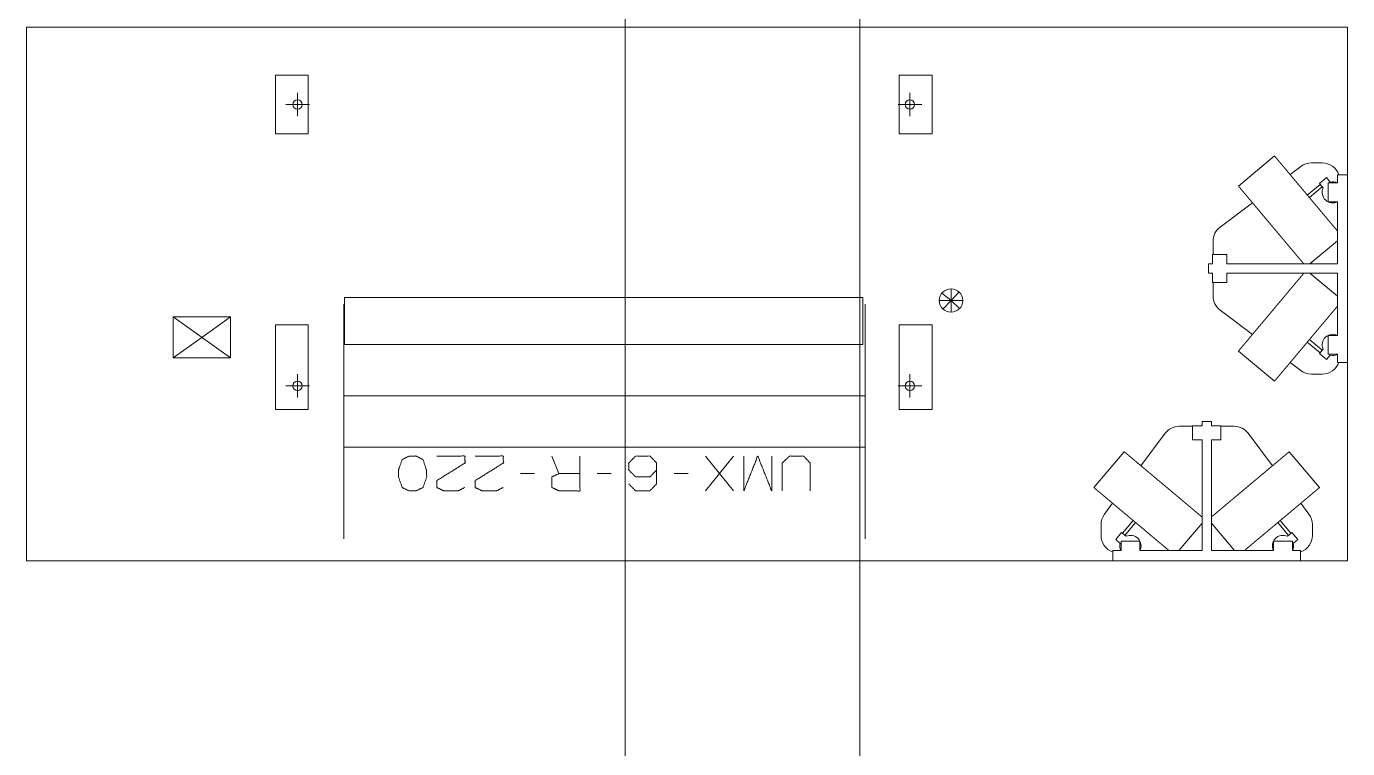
# Model space of a CAD drawing. Header units: millimetres. Extents: x 3056 to 110866, y 16649 to 58349.
# Drawn here: x 39406 to 45033, y 34369 to 37446 of the extents above; entities that cross this region are included whole.
import ezdxf

# ---------------------------------------------------------------- set-up
doc = ezdxf.new("R2010")
doc.units = ezdxf.units.MM
doc.layers.add('1', color=7, linetype='Continuous', true_color=0xffffff)

msp = doc.modelspace()

# ---------------------------------------------------------------- linework, layer by layer
at = {"layer": '1', "color": 143, "linetype": 'Continuous', "lineweight": 13}
for p, q in [((42956.5, 17870.4), (42956.5, 55863.3)), ((41956.5, 54613.3), (41956.5, 17870.4))]:
    msp.add_line(p, q, dxfattribs=at)
at = {"layer": '1', "color": 80, "linetype": 'Continuous', "lineweight": 13}
for p, q in [((39406.5, 35169.3), (39406.5, 37443.3)), ((39406.5, 35169.3), (39406.5, 37443.3)), ((39406.5, 37443.3), (45033.5, 37443.3)), ((39406.5, 37443.3), (45033.5, 37443.3)), ((45033.5, 37443.3), (45033.5, 35169.3)), ((45033.5, 37443.3), (45033.5, 35169.3)), ((40607, 37238.3), (40467, 37238.3)), ((40467, 37238.3), (40467, 36988.3)), ((40607, 36988.3), (40607, 37238.3)), ((43264, 37238.3), (43124, 37238.3)), ((43124, 37238.3), (43124, 36988.3)), ((43264, 36988.3), (43264, 37238.3)), ((40561.5, 37063.3), (40561.5, 37163.3)), ((43169.5, 37063.3), (43169.5, 37163.3)), ((40611.5, 37113.3), (40511.5, 37113.3)), ((43219.5, 37113.3), (43119.5, 37113.3)), ((40467, 36988.3), (40607, 36988.3)), ((43124, 36988.3), (43264, 36988.3)), ((44721.9, 36894.6), (44568.6, 36766)), ((44879.5, 36864.3), (44925.5, 36864.3)), ((44834.5, 36849.3), (44788.7, 36814.9)), ((44913.5, 36776.7), (44943.6, 36801.9)), ((44959.3, 36783.2), (44943.6, 36801.9)), ((44990.5, 36814.3), (44990.5, 36779.3)), ((45033.5, 36814.3), (44990.5, 36814.3)), ((44916.4, 36773.2), (44862, 36727.6)), ((44871, 36716.8), (44925.4, 36762.5)), ((44929.2, 36757.9), (44913.5, 36776.7)), ((44990.5, 36779.3), (44950.5, 36779.3)), ((44950.5, 36699.3), (44950.5, 36779.3)), ((44628.4, 36694.8), (44490.5, 36591.3)), ((44990.5, 36699.3), (44950.5, 36699.3)), ((44990.5, 36699.3), (44990.5, 36434.3)), ((44460.5, 36474.3), (44460.5, 36531.3)), ((44873.4, 36434.3), (44990.5, 36532.5)), ((44518.5, 36474.3), (44458.5, 36474.3)), ((44458.5, 36434.3), (44458.5, 36474.3)), ((44518.5, 36434.3), (44518.5, 36474.3)), ((44458.5, 36434.3), (44440.5, 36434.3)), ((44440.5, 36394.3), (44440.5, 36434.3)), ((44990.5, 36434.3), (44518.5, 36434.3)), ((44458.5, 36394.3), (44440.5, 36394.3)), ((44455.8, 36394), (44455.8, 36394.3)), ((44455.8, 36394), (44458.5, 36394.1)), ((44458.5, 36394.3), (44458.5, 36354.3)), ((44518.5, 36354.3), (44458.5, 36354.3)), ((44460.5, 36297.3), (44460.5, 36354.3)), ((44990.5, 36394.3), (44518.5, 36394.3)), ((44518.5, 36394.3), (44518.5, 36354.3)), ((44990.5, 36296.1), (44873.4, 36394.3)), ((44990.5, 36394.3), (44990.5, 36129.3)), ((43344.5, 36278.3), (43305.6, 36309.8)), ((43344.5, 36278.3), (43344.5, 36328.3)), ((43344.5, 36278.3), (43378.8, 36314.7)), ((40761.5, 36091.3), (40761.5, 36291.3)), ((40761.5, 36291.3), (42969.5, 36291.3)), ((42969.5, 36291.3), (42969.5, 36091.3)), ((43344.5, 36278.3), (43294.5, 36278.3)), ((43344.5, 36278.3), (43310.1, 36241.9)), ((43344.5, 36278.3), (43344.5, 36228.3)), ((43344.5, 36278.3), (43394.5, 36278.3)), ((43344.5, 36278.3), (43380.8, 36244)), ((40031.5, 36208.3), (40275.5, 36034.3)), ((40031.5, 36208.3), (40275.5, 36208.3)), ((40031.5, 36034.3), (40031.5, 36208.3)), ((40275.5, 36208.3), (40153.5, 36121.3)), ((40275.5, 36208.3), (40275.5, 36034.3)), ((44490.5, 36237.3), (44628.4, 36133.8)), ((40467, 36174.3), (40467, 35814.3)), ((40607, 36174.3), (40467, 36174.3)), ((40607, 35814.3), (40607, 36174.3)), ((43264, 36174.3), (43124, 36174.3)), ((43124, 36174.3), (43124, 35814.3)), ((43264, 35814.3), (43264, 36174.3)), ((44950.5, 36049.3), (44950.5, 36129.3)), ((44990.5, 36129.3), (44950.5, 36129.3)), ((40031.5, 36034.3), (40153.5, 36121.3)), ((42969.5, 36091.3), (40761.5, 36091.3)), ((44862, 36101), (44916.4, 36055.4)), ((44925.4, 36066.1), (44871, 36111.8)), ((44929.2, 36070.7), (44913.5, 36051.9)), ((40275.5, 36034.3), (40031.5, 36034.3)), ((44568.6, 36062.6), (44721.9, 35934)), ((44788.7, 36013.7), (44834.5, 35979.3)), ((44913.5, 36051.9), (44943.6, 36026.7)), ((44959.3, 36045.4), (44943.6, 36026.7)), ((44990.5, 36049.3), (44950.5, 36049.3)), ((44990.5, 36049.3), (44990.5, 36014.3)), ((45033.5, 36014.3), (44990.5, 36014.3)), ((40561.5, 35864.3), (40561.5, 35964.3)), ((43169.5, 35864.3), (43169.5, 35964.3)), ((44925.5, 35964.3), (44879.5, 35964.3)), ((40611.5, 35914.3), (40511.5, 35914.3)), ((43219.5, 35914.3), (43119.5, 35914.3)), ((42978.5, 35872.2), (40758.5, 35872.2)), ((40467, 35814.3), (40607, 35814.3)), ((43124, 35814.3), (43264, 35814.3)), ((44316.5, 35742.3), (44373.5, 35742.3)), ((44413.5, 35744.3), (44373.5, 35744.3)), ((44373.5, 35684.3), (44373.5, 35744.3)), ((44413.2, 35746.9), (44413.3, 35744.3)), ((44413.2, 35746.9), (44413.5, 35746.9)), ((44413.5, 35744.3), (44413.5, 35762.3)), ((44413.5, 35762.3), (44453.5, 35762.3)), ((44453.5, 35744.3), (44453.5, 35762.3)), ((44453.5, 35744.3), (44493.5, 35744.3)), ((44493.5, 35684.3), (44493.5, 35744.3)), ((44493.5, 35742.3), (44550.5, 35742.3)), ((44256.5, 35712.3), (44153, 35574.3)), ((44413.5, 35684.3), (44373.5, 35684.3)), ((44413.5, 35212.3), (44413.5, 35684.3)), ((44453.5, 35212.3), (44453.5, 35684.3)), ((44453.5, 35684.3), (44493.5, 35684.3)), ((44713.9, 35574.3), (44610.5, 35712.3)), ((40758.5, 35653.1), (42978.5, 35653.1)), ((44081.8, 35634.1), (43953.2, 35480.9)), ((44913.7, 35480.9), (44785.2, 35634.1)), ((41644.9, 35615.6), (41674.6, 35540.6)), ((42417.4, 35615.6), (42298.6, 35467.2)), ((42298.6, 35615.6), (42417.4, 35467.2)), ((41511.1, 35540.6), (41570.5, 35540.6)), ((41838, 35540.6), (41897.4, 35540.6)), ((42164.9, 35540.6), (42224.3, 35540.6)), ((44032.8, 35414.1), (43998.5, 35368.3)), ((44868.5, 35368.3), (44834.1, 35414.1)), ((44120.2, 35340.8), (44074.6, 35286.4)), ((44792.4, 35286.4), (44746.7, 35340.8)), ((43983.5, 35277.3), (43983.5, 35323.3)), ((44071.1, 35289.3), (44045.9, 35259.2)), ((44089.9, 35273.6), (44071.1, 35289.3)), ((44085.3, 35277.4), (44130.9, 35331.8)), ((44315.2, 35212.3), (44413.5, 35329.4)), ((44453.5, 35329.4), (44551.7, 35212.3)), ((44736, 35331.8), (44781.7, 35277.4)), ((44777.1, 35273.6), (44795.8, 35289.3)), ((44795.8, 35289.3), (44821.1, 35259.2)), ((44883.5, 35323.3), (44883.5, 35277.3)), ((44064.6, 35243.4), (44045.9, 35259.2)), ((44068.5, 35212.3), (44068.5, 35252.3)), ((44068.5, 35252.3), (44148.5, 35252.3)), ((44148.5, 35212.3), (44148.5, 35252.3)), ((44718.5, 35212.3), (44718.5, 35252.3)), ((44718.5, 35252.3), (44798.5, 35252.3)), ((44798.5, 35212.3), (44798.5, 35252.3)), ((44802.3, 35243.4), (44821.1, 35259.2)), ((45033.5, 35169.3), (39406.5, 35169.3)), ((45033.5, 35169.3), (39406.5, 35169.3)), ((44033.5, 35169.3), (44033.5, 35212.3)), ((44068.5, 35212.3), (44033.5, 35212.3)), ((44413.5, 35212.3), (44148.5, 35212.3)), ((44718.5, 35212.3), (44453.5, 35212.3)), ((44833.5, 35212.3), (44798.5, 35212.3)), ((44833.5, 35169.3), (44833.5, 35212.3))]:
    msp.add_line(p, q, dxfattribs=at)
for centre, radius in [((40561.5, 37113.3), 20), ((43169.5, 37113.3), 20), ((43344.5, 36278.3), 50), ((40561.5, 35914.3), 20), ((43169.5, 35914.3), 20)]:
    msp.add_circle(centre, radius, dxfattribs=at)
for centre, radius, start, end in [((44879.5, 36789.3), 75, 90, 126.8699), ((44925.5, 36789.3), 75, 19.4723, 90), ((44970.5, 36739.3), 45.2, 155.7378, 296.2321), ((44970.5, 36739.3), 45.2, 63.7683, 104.2622), ((44535.5, 36531.3), 75, 126.8699, 180), ((44535.5, 36297.3), 75, 180, 233.1301), ((44970.5, 36089.3), 45.2, 63.7679, 204.2622), ((44925.5, 36039.3), 75, 270, 340.5277), ((44970.5, 36089.3), 45.2, 255.7378, 296.2317), ((44879.5, 36039.3), 75, 233.1301, 270), ((44316.5, 35667.3), 75, 90, 143.1301), ((44550.5, 35667.3), 75, 36.8699, 90), ((44058.5, 35323.3), 75, 143.1301, 180), ((44808.5, 35323.3), 75, 0, 36.8699), ((44058.5, 35277.3), 75, 180, 250.5277), ((44108.5, 35232.3), 45.2, 165.7378, 206.2317), ((44108.5, 35232.3), 45.2, 333.7679, 114.2622), ((44758.5, 35232.3), 45.2, 65.7378, 206.2321), ((44758.5, 35232.3), 45.2, 333.7683, 14.2622), ((44808.5, 35277.3), 75, 289.4723, 0)]:
    msp.add_arc(centre, radius, start, end, dxfattribs=at)
for points, knots in [([(44866.5, 36722.2), (44864.3, 36724.8), (44862.1, 36727.4), (44859.9, 36730), (44857.7, 36732.6), (44855.6, 36735.2), (44853.4, 36737.8), (44851.2, 36740.4), (44846.9, 36745.6), (44844.7, 36748.1), (44840.4, 36753.3), (44836.1, 36758.4), (44831.9, 36763.5), (44829.8, 36766), (44827.6, 36768.5), (44823.5, 36773.5), (44819.3, 36778.4), (44815.2, 36783.3), (44811.1, 36788.2), (44807.1, 36792.9), (44805.1, 36795.3), (44801.2, 36800), (44797.3, 36804.6), (44795.4, 36806.9), (44793.5, 36809.1), (44791.7, 36811.4), (44788, 36815.8), (44784.3, 36820.1), (44782.5, 36822.2), (44779, 36826.4), (44777.3, 36828.5), (44773.9, 36832.5), (44772.2, 36834.5), (44769, 36838.4), (44765.8, 36842.2), (44764.2, 36844.1), (44761.2, 36847.7), (44759.7, 36849.5), (44756.8, 36852.9), (44755.4, 36854.6), (44754, 36856.2), (44752.6, 36857.9), (44751.3, 36859.5), (44750, 36861), (44747.5, 36864.1), (44746.2, 36865.5), (44743.9, 36868.3), (44742.7, 36869.7), (44740.5, 36872.3), (44739.5, 36873.6), (44737.4, 36876), (44736.4, 36877.2), (44734.6, 36879.4), (44733.7, 36880.4), (44732.9, 36881.4), (44732.1, 36882.4), (44731.2, 36883.4), (44730.5, 36884.2), (44729.8, 36885.1), (44729.1, 36885.9), (44727.8, 36887.5), (44726.6, 36888.9), (44726.1, 36889.6), (44725.6, 36890.1), (44725.1, 36890.7), (44724.6, 36891.2), (44724.2, 36891.7), (44723.9, 36892.2), (44723.5, 36892.6), (44723.2, 36893), (44722.9, 36893.3), (44722.4, 36893.9), (44722.3, 36894.1), (44722.1, 36894.2), (44722, 36894.4), (44721.9, 36894.5), (44721.9, 36894.6)], [0, 0, 0.015092, 0.0302, 0.045283, 0.060382, 0.075432, 0.090497, 0.105505, 0.135503, 0.15046, 0.180251, 0.209881, 0.239304, 0.253927, 0.268535, 0.297506, 0.326203, 0.354599, 0.382685, 0.410413, 0.424078, 0.451245, 0.477997, 0.491253, 0.504298, 0.517336, 0.542944, 0.568052, 0.580371, 0.604678, 0.616714, 0.640202, 0.651662, 0.674265, 0.696259, 0.707109, 0.728127, 0.738326, 0.758351, 0.768192, 0.77769, 0.787181, 0.79632, 0.805444, 0.822988, 0.831377, 0.84777, 0.855774, 0.871008, 0.878235, 0.892268, 0.899094, 0.911898, 0.917891, 0.923877, 0.929436, 0.935019, 0.940153, 0.945302, 0.950003, 0.958991, 0.967113, 0.970943, 0.974325, 0.977721, 0.98066, 0.983614, 0.986111, 0.988622, 0.990652, 0.992696, 0.9959, 0.997036, 0.99818, 0.998864, 0.999767, 1, 1]), ([(44713.3, 36593.6), (44708.9, 36598.9), (44706.7, 36601.5), (44704.5, 36604.1), (44702.4, 36606.6), (44700.2, 36609.2), (44698, 36611.8), (44695.8, 36614.4), (44691.5, 36619.6), (44687.2, 36624.7), (44682.9, 36629.8), (44678.7, 36634.9), (44676.5, 36637.4), (44674.4, 36639.9), (44670.2, 36644.9), (44666.1, 36649.9), (44662, 36654.8), (44657.9, 36659.6), (44655.9, 36662), (44653.9, 36664.4), (44650, 36669.1), (44648, 36671.4), (44646.1, 36673.7), (44644.1, 36676), (44642.2, 36678.3), (44640.3, 36680.6), (44638.4, 36682.8), (44634.7, 36687.2), (44631.1, 36691.6), (44629.3, 36693.7), (44627.6, 36695.8), (44625.8, 36697.9), (44624.1, 36699.9), (44620.7, 36704), (44617.4, 36707.9), (44614.1, 36711.8), (44611, 36715.5), (44609.5, 36717.3), (44608, 36719.1), (44606.5, 36720.9), (44605, 36722.7), (44602.2, 36726.1), (44600.8, 36727.7), (44599.4, 36729.3), (44598.1, 36730.9), (44596.8, 36732.5), (44594.2, 36735.5), (44591.8, 36738.4), (44589.5, 36741.1), (44587.3, 36743.8), (44586.3, 36745), (44584.2, 36747.4), (44583.2, 36748.6), (44582.3, 36749.7), (44580.5, 36751.9), (44579.7, 36752.9), (44578.8, 36753.8), (44578, 36754.8), (44576.6, 36756.6), (44575.9, 36757.4), (44574.6, 36758.9), (44574, 36759.7), (44573.4, 36760.3), (44572.8, 36761), (44571.9, 36762.2), (44571.4, 36762.7), (44571, 36763.2), (44570.7, 36763.6), (44570, 36764.4), (44569.7, 36764.7), (44569.5, 36765), (44569.2, 36765.3), (44569.1, 36765.5), (44568.9, 36765.7), (44568.8, 36765.8), (44568.7, 36765.9), (44568.7, 36766), (44568.6, 36766)], [0, 0, 0.030206, 0.045289, 0.060387, 0.075437, 0.090502, 0.105519, 0.120542, 0.150473, 0.180254, 0.209884, 0.239316, 0.253923, 0.268537, 0.297508, 0.326205, 0.3546, 0.382686, 0.396558, 0.410407, 0.437767, 0.451239, 0.464726, 0.477982, 0.491252, 0.50429, 0.517335, 0.542951, 0.568059, 0.580354, 0.592664, 0.604684, 0.616711, 0.640208, 0.663111, 0.685421, 0.707099, 0.717623, 0.728132, 0.738322, 0.748506, 0.768187, 0.777693, 0.787176, 0.796315, 0.805439, 0.822982, 0.839752, 0.855777, 0.871002, 0.878238, 0.892261, 0.899087, 0.905489, 0.917877, 0.92387, 0.929437, 0.934996, 0.945295, 0.949995, 0.958993, 0.963265, 0.967105, 0.970929, 0.977722, 0.980661, 0.983615, 0.986103, 0.990652, 0.992697, 0.994299, 0.995877, 0.997036, 0.998172, 0.998849, 0.999533, 0.999759, 1, 1]), ([(44990.5, 36574.4), (44989.3, 36575.8), (44988.2, 36577.2), (44985.7, 36580.1), (44984.5, 36581.6), (44983.2, 36583.1), (44981.9, 36584.7), (44980.6, 36586.2), (44977.8, 36589.5), (44975, 36592.9), (44973.5, 36594.7), (44972, 36596.4), (44970.5, 36598.2), (44969, 36600), (44967.4, 36601.9), (44965.8, 36603.8), (44964.2, 36605.7), (44962.6, 36607.6), (44959.3, 36611.6), (44957.6, 36613.6), (44955.9, 36615.6), (44954.1, 36617.7), (44952.4, 36619.8), (44950.6, 36621.9), (44948.8, 36624), (44945.2, 36628.4), (44943.4, 36630.6), (44941.5, 36632.8), (44937.7, 36637.3), (44935.8, 36639.6), (44933.9, 36641.9), (44930, 36646.5), (44926, 36651.3), (44922, 36656.1), (44919.9, 36658.5), (44915.8, 36663.4), (44911.7, 36668.3), (44909.6, 36670.8), (44907.5, 36673.3), (44905.4, 36675.8), (44903.3, 36678.3), (44899.1, 36683.4), (44896.9, 36685.9), (44892.6, 36691), (44888.3, 36696.2), (44886.1, 36698.8), (44884, 36701.4), (44881.8, 36704), (44879.6, 36706.6), (44875.2, 36711.8), (44873, 36714.4), (44870.9, 36717), (44866.5, 36722.2)], [0, 0, 0.009318, 0.018644, 0.038194, 0.048408, 0.058629, 0.069271, 0.079921, 0.102052, 0.125009, 0.136906, 0.148785, 0.16106, 0.173329, 0.185984, 0.198632, 0.211649, 0.224684, 0.25142, 0.265157, 0.278866, 0.292933, 0.306972, 0.321334, 0.335703, 0.365056, 0.380012, 0.394985, 0.425458, 0.440976, 0.456476, 0.487982, 0.519973, 0.552403, 0.568809, 0.601833, 0.635218, 0.652011, 0.668933, 0.685884, 0.702979, 0.73726, 0.754491, 0.789141, 0.823977, 0.841483, 0.858995, 0.876561, 0.894133, 0.929377, 0.947009, 0.964669, 1, 1]), ([(44847, 36434.3), (44846.1, 36435.3), (44845.3, 36436.4), (44844.3, 36437.5), (44843.4, 36438.6), (44841.4, 36440.9), (44840.4, 36442.1), (44839.3, 36443.4), (44838.3, 36444.7), (44837.2, 36446), (44834.8, 36448.8), (44832.4, 36451.7), (44831.1, 36453.2), (44829.9, 36454.7), (44828.6, 36456.3), (44827.2, 36457.8), (44825.9, 36459.5), (44824.5, 36461.1), (44821.6, 36464.5), (44820.2, 36466.3), (44818.7, 36468), (44817.2, 36469.8), (44815.7, 36471.6), (44814.1, 36473.5), (44810.9, 36477.3), (44809.3, 36479.2), (44806, 36483.2), (44804.3, 36485.2), (44802.6, 36487.2), (44799.1, 36491.4), (44795.5, 36495.6), (44793.7, 36497.8), (44791.9, 36499.9), (44790, 36502.2), (44786.3, 36506.6), (44782.5, 36511.2), (44780.6, 36513.4), (44776.7, 36518.1), (44772.7, 36522.8), (44770.7, 36525.2), (44766.7, 36530), (44764.6, 36532.4), (44762.6, 36534.9), (44760.5, 36537.3), (44758.4, 36539.8), (44754.3, 36544.8), (44752.2, 36547.3), (44747.9, 36552.3), (44745.8, 36554.9), (44741.5, 36560), (44737.2, 36565.1), (44735.1, 36567.7), (44732.9, 36570.3), (44728.6, 36575.4), (44726.4, 36578), (44722, 36583.2), (44717.6, 36588.4), (44713.3, 36593.6)], [0, 0, 0.006472, 0.012937, 0.019852, 0.02676, 0.041476, 0.049277, 0.057094, 0.065302, 0.073536, 0.090851, 0.108989, 0.118477, 0.127939, 0.137825, 0.147694, 0.157967, 0.168233, 0.189521, 0.200537, 0.211559, 0.222936, 0.23432, 0.246039, 0.269855, 0.281916, 0.306709, 0.319411, 0.33214, 0.358178, 0.384795, 0.3984, 0.411978, 0.425854, 0.453842, 0.482325, 0.496673, 0.52587, 0.555483, 0.570515, 0.600724, 0.615935, 0.631302, 0.646695, 0.662225, 0.693471, 0.709144, 0.740796, 0.756724, 0.788728, 0.820905, 0.837021, 0.853235, 0.885702, 0.901987, 0.934607, 0.967289, 1, 1]), ([(44568.6, 36062.6), (44568.7, 36062.6), (44568.7, 36062.7), (44568.8, 36062.8), (44568.9, 36062.9), (44569.1, 36063.1), (44569.5, 36063.6), (44569.7, 36063.8), (44570, 36064.2), (44570.3, 36064.6), (44570.7, 36065), (44571, 36065.4), (44571.4, 36065.9), (44571.9, 36066.4), (44572.9, 36067.6), (44573.4, 36068.3), (44574, 36068.9), (44574.6, 36069.7), (44575.9, 36071.2), (44576.6, 36072), (44578.1, 36073.8), (44578.9, 36074.8), (44579.7, 36075.7), (44580.5, 36076.8), (44582.3, 36078.9), (44583.3, 36080), (44584.2, 36081.2), (44585.2, 36082.4), (44586.3, 36083.6), (44587.3, 36084.8), (44589.5, 36087.5), (44590.7, 36088.9), (44591.8, 36090.2), (44593.1, 36091.7), (44595.5, 36094.6), (44596.8, 36096.2), (44598.1, 36097.7), (44599.5, 36099.3), (44602.2, 36102.6), (44605.1, 36106), (44608, 36109.5), (44609.5, 36111.3), (44612.6, 36115), (44614.2, 36116.9), (44615.8, 36118.8), (44617.4, 36120.7), (44620.7, 36124.7), (44622.4, 36126.7), (44624.1, 36128.7), (44627.6, 36132.9), (44629.4, 36135), (44631.2, 36137.1), (44633, 36139.3), (44634.8, 36141.4), (44636.7, 36143.7), (44640.4, 36148.1), (44642.3, 36150.4), (44646.1, 36154.9), (44650, 36159.6), (44654, 36164.3), (44658, 36169.1), (44662.1, 36173.9), (44664.1, 36176.4), (44666.2, 36178.8), (44668.3, 36181.3), (44670.3, 36183.8), (44672.4, 36186.3), (44676.6, 36191.3), (44680.9, 36196.4), (44683, 36198.9), (44687.3, 36204), (44689.5, 36206.6), (44693.8, 36211.7), (44696, 36214.3), (44698.1, 36216.9), (44700.3, 36219.5), (44704.7, 36224.7), (44706.8, 36227.3), (44709, 36229.9), (44713.4, 36235.1), (44717.8, 36240.3), (44720, 36242.9), (44724.3, 36248.1), (44728.7, 36253.3), (44730.8, 36255.9), (44733, 36258.5), (44735.2, 36261), (44739.5, 36266.2), (44743.8, 36271.3), (44745.9, 36273.8), (44750.1, 36278.9), (44752.3, 36281.4), (44756.4, 36286.4), (44760.6, 36291.3), (44762.6, 36293.8), (44764.7, 36296.2), (44766.7, 36298.7), (44770.8, 36303.5), (44772.8, 36305.9), (44776.7, 36310.6), (44780.6, 36315.2), (44782.6, 36317.5), (44784.5, 36319.8), (44786.4, 36322), (44788.2, 36324.3), (44791.9, 36328.7), (44795.6, 36333), (44799.1, 36337.3), (44802.6, 36341.4), (44804.3, 36343.4), (44806, 36345.5), (44807.7, 36347.4), (44810.9, 36351.3), (44814.1, 36355.1), (44817.2, 36358.8), (44818.7, 36360.6), (44821.7, 36364.1), (44823.1, 36365.8), (44825.9, 36369.1), (44828.6, 36372.3), (44829.9, 36373.9), (44832.4, 36376.9), (44834.8, 36379.8), (44836, 36381.2), (44837.2, 36382.6), (44839.4, 36385.2), (44840.4, 36386.4), (44841.4, 36387.7), (44843.4, 36390), (44844.3, 36391.1), (44846.1, 36393.3), (44847, 36394.3)], [0, 0, 0.000125, 0.000243, 0.000598, 0.00095, 0.001548, 0.002967, 0.0038, 0.004862, 0.005929, 0.007222, 0.008527, 0.010058, 0.011593, 0.015123, 0.017111, 0.01911, 0.021331, 0.026006, 0.028461, 0.033812, 0.036705, 0.039603, 0.042717, 0.049167, 0.052501, 0.056045, 0.059592, 0.063344, 0.067104, 0.075025, 0.079196, 0.08336, 0.087719, 0.096649, 0.101212, 0.105953, 0.110706, 0.120586, 0.130822, 0.141421, 0.146887, 0.158003, 0.163637, 0.169436, 0.175243, 0.187153, 0.193268, 0.199375, 0.211888, 0.218289, 0.224682, 0.231218, 0.237741, 0.244407, 0.257853, 0.264628, 0.278428, 0.292454, 0.306676, 0.321093, 0.335696, 0.343087, 0.350469, 0.357932, 0.365393, 0.37293, 0.388054, 0.403312, 0.410959, 0.426365, 0.434115, 0.449633, 0.457418, 0.465221, 0.473037, 0.488698, 0.496543, 0.504385, 0.52009, 0.53579, 0.543641, 0.559311, 0.57495, 0.582753, 0.59053, 0.598314, 0.613799, 0.629195, 0.636842, 0.652087, 0.659685, 0.674744, 0.689655, 0.697033, 0.704423, 0.71171, 0.726213, 0.733422, 0.747639, 0.76164, 0.768535, 0.775423, 0.782201, 0.788976, 0.802283, 0.815329, 0.828106, 0.840605, 0.846708, 0.852802, 0.858753, 0.870493, 0.881917, 0.893003, 0.898463, 0.909038, 0.914146, 0.924182, 0.933846, 0.938595, 0.947686, 0.956395, 0.960549, 0.9647, 0.972607, 0.976342, 0.980084, 0.987154, 0.990476, 0.996891, 1, 1]), ([(40758.5, 36262.6), (40758.5, 36262.5), (40758.5, 36262.2), (40758.5, 36261.7), (40758.5, 36261.3), (40758.5, 36260.5), (40758.5, 36259.5), (40758.5, 36258.2), (40758.5, 36256.8), (40758.5, 36255.1), (40758.5, 36253.3), (40758.5, 36251.2), (40758.5, 36248.9), (40758.5, 36246.5), (40758.5, 36243.8), (40758.5, 36240.9), (40758.5, 36237.8), (40758.5, 36234.6), (40758.5, 36231.1), (40758.5, 36227.4), (40758.5, 36223.6), (40758.5, 36219.5), (40758.5, 36215.3), (40758.5, 36210.9), (40758.5, 36206.3), (40758.5, 36201.5), (40758.5, 36196.5), (40758.5, 36191.3), (40758.5, 36186), (40758.5, 36180.5), (40758.5, 36174.8), (40758.5, 36168.9), (40758.5, 36162.9), (40758.5, 36156.7), (40758.5, 36150.3), (40758.5, 36143.8), (40758.5, 36137.1), (40758.5, 36130.3), (40758.5, 36123.3), (40758.5, 36116.2), (40758.5, 36108.9), (40758.5, 36101.5), (40758.5, 36093.9), (40758.5, 36086.2), (40758.5, 36078.3), (40758.5, 36070.4), (40758.5, 36062.3), (40758.5, 36054), (40758.5, 36045.7), (40758.5, 36037.2), (40758.5, 36028.6), (40758.5, 36020), (40758.5, 36011.2), (40758.5, 36002.3), (40758.5, 35993.3), (40758.5, 35984.2), (40758.5, 35975), (40758.5, 35965.7), (40758.5, 35956.3), (40758.5, 35946.9), (40758.5, 35937.4), (40758.5, 35932.6), (40758.5, 35923), (40758.5, 35913.3), (40758.5, 35903.5), (40758.5, 35898.6), (40758.5, 35888.8), (40758.5, 35878.9), (40758.5, 35868.9), (40758.5, 35858.9), (40758.5, 35848.9), (40758.5, 35838.8), (40758.5, 35828.8), (40758.5, 35818.6), (40758.5, 35808.5), (40758.5, 35798.3), (40758.5, 35788.1), (40758.5, 35777.9), (40758.5, 35767.7), (40758.5, 35762.6)], [0, 0, 0.000212, 0.000836, 0.001873, 0.002603, 0.004265, 0.006345, 0.008832, 0.011737, 0.015049, 0.018775, 0.022908, 0.027448, 0.03239, 0.037735, 0.043481, 0.04963, 0.056171, 0.063103, 0.070427, 0.078136, 0.086227, 0.094705, 0.103552, 0.112776, 0.122369, 0.132328, 0.142647, 0.15332, 0.164348, 0.175725, 0.187446, 0.1995, 0.211894, 0.224609, 0.237653, 0.251009, 0.264678, 0.278658, 0.29293, 0.307503, 0.322362, 0.337501, 0.352916, 0.3686, 0.384549, 0.400752, 0.41721, 0.433905, 0.450838, 0.467999, 0.485377, 0.502977, 0.520778, 0.53878, 0.556973, 0.57535, 0.593908, 0.61263, 0.631516, 0.650555, 0.660112, 0.679368, 0.698752, 0.718267, 0.728083, 0.747768, 0.767559, 0.787445, 0.807421, 0.827476, 0.847606, 0.867793, 0.888039, 0.908333, 0.928663, 0.949026, 0.969409, 0.989803, 1, 1]), ([(42978.5, 35762.6), (42978.5, 35772.8), (42978.5, 35783), (42978.5, 35793.2), (42978.5, 35803.4), (42978.5, 35813.6), (42978.5, 35823.7), (42978.5, 35833.8), (42978.5, 35843.9), (42978.5, 35853.9), (42978.5, 35863.9), (42978.5, 35873.9), (42978.5, 35883.8), (42978.5, 35893.7), (42978.5, 35898.6), (42978.5, 35908.4), (42978.5, 35913.3), (42978.5, 35923), (42978.5, 35932.6), (42978.5, 35942.1), (42978.5, 35946.9), (42978.5, 35956.3), (42978.5, 35965.7), (42978.5, 35975), (42978.5, 35984.2), (42978.5, 35988.7), (42978.5, 35997.8), (42978.5, 36006.7), (42978.5, 36015.6), (42978.5, 36024.3), (42978.5, 36033), (42978.5, 36041.5), (42978.5, 36049.9), (42978.5, 36058.2), (42978.5, 36066.4), (42978.5, 36074.4), (42978.5, 36082.3), (42978.5, 36090.1), (42978.5, 36097.7), (42978.5, 36105.2), (42978.5, 36112.6), (42978.5, 36119.8), (42978.5, 36123.3), (42978.5, 36130.3), (42978.5, 36137.1), (42978.5, 36143.8), (42978.5, 36150.3), (42978.5, 36156.7), (42978.5, 36159.8), (42978.5, 36166), (42978.5, 36168.9), (42978.5, 36174.8), (42978.5, 36180.5), (42978.5, 36186), (42978.5, 36191.3), (42978.5, 36196.5), (42978.5, 36201.5), (42978.5, 36206.3), (42978.5, 36210.9), (42978.5, 36215.3), (42978.5, 36219.5), (42978.5, 36223.6), (42978.5, 36225.6), (42978.5, 36229.3), (42978.5, 36232.9), (42978.5, 36236.2), (42978.5, 36239.4), (42978.5, 36242.4), (42978.5, 36245.2), (42978.5, 36247.7), (42978.5, 36250.1), (42978.5, 36252.3), (42978.5, 36254.2), (42978.5, 36256), (42978.5, 36257.6), (42978.5, 36258.2), (42978.5, 36259.5), (42978.5, 36260.5), (42978.5, 36261.3), (42978.5, 36262), (42978.5, 36262.4), (42978.5, 36262.6), (42978.5, 36262.6)], [0, 0, 0.020399, 0.040788, 0.061161, 0.081507, 0.101822, 0.122094, 0.142314, 0.162475, 0.182572, 0.202585, 0.222519, 0.242363, 0.262101, 0.271917, 0.29149, 0.301248, 0.320632, 0.339888, 0.359001, 0.368484, 0.38737, 0.406092, 0.42465, 0.443027, 0.452171, 0.470269, 0.488176, 0.505876, 0.523365, 0.540637, 0.557687, 0.574504, 0.591083, 0.607413, 0.623489, 0.639305, 0.654857, 0.67014, 0.685142, 0.699858, 0.714283, 0.721342, 0.735322, 0.748991, 0.762347, 0.775391, 0.788106, 0.794388, 0.806611, 0.812554, 0.824275, 0.835652, 0.84668, 0.857353, 0.867672, 0.877631, 0.887224, 0.896448, 0.905295, 0.913773, 0.921864, 0.925816, 0.933336, 0.940464, 0.9472, 0.953545, 0.959492, 0.965038, 0.970182, 0.974923, 0.979262, 0.983188, 0.986707, 0.989819, 0.991168, 0.993655, 0.995735, 0.997397, 0.998645, 0.999476, 0.999894, 1, 1]), ([(44721.9, 35934), (44721.9, 35934.1), (44721.9, 35934.1), (44722, 35934.2), (44722.1, 35934.3), (44722.3, 35934.5), (44722.4, 35934.7), (44722.7, 35935), (44722.9, 35935.3), (44723.2, 35935.6), (44723.5, 35936), (44723.9, 35936.4), (44724.2, 35936.9), (44724.7, 35937.4), (44725.1, 35937.9), (44725.6, 35938.5), (44726.1, 35939.1), (44726.6, 35939.7), (44727.2, 35940.4), (44727.8, 35941.1), (44728.4, 35941.9), (44729.1, 35942.7), (44729.8, 35943.5), (44730.5, 35944.4), (44732.1, 35946.2), (44732.9, 35947.2), (44734.6, 35949.2), (44735.6, 35950.4), (44736.5, 35951.5), (44738.5, 35953.8), (44739.5, 35955.1), (44740.5, 35956.3), (44742.8, 35958.9), (44745.1, 35961.7), (44747.5, 35964.6), (44750, 35967.6), (44752.7, 35970.8), (44754.1, 35972.4), (44756.9, 35975.8), (44758.3, 35977.5), (44761.3, 35981), (44762.8, 35982.8), (44765.9, 35986.5), (44767.4, 35988.4), (44769.1, 35990.3), (44770.7, 35992.2), (44772.3, 35994.2), (44774, 35996.2), (44777.4, 36000.2), (44780.9, 36004.4), (44782.7, 36006.5), (44786.3, 36010.8), (44788.1, 36013), (44791.8, 36017.4), (44795.6, 36021.9), (44797.5, 36024.2), (44801.4, 36028.8), (44805.3, 36033.5), (44807.3, 36035.9), (44809.3, 36038.2), (44811.3, 36040.6), (44813.3, 36043.1), (44817.4, 36047.9), (44819.5, 36050.4), (44821.6, 36052.9), (44825.7, 36057.8), (44827.8, 36060.3), (44832.1, 36065.4), (44836.3, 36070.5), (44840.6, 36075.6), (44844.9, 36080.7), (44847.1, 36083.3), (44851.5, 36088.5), (44855.8, 36093.7), (44858, 36096.3), (44862.4, 36101.5), (44864.5, 36104.1), (44868.9, 36109.3), (44871.1, 36111.9), (44873.3, 36114.5), (44875.5, 36117.1), (44879.8, 36122.3), (44884.2, 36127.5), (44886.3, 36130.1), (44888.5, 36132.7), (44892.8, 36137.8), (44895, 36140.3), (44897.1, 36142.9), (44899.2, 36145.4), (44901.4, 36148), (44903.5, 36150.5), (44905.6, 36153), (44907.7, 36155.5), (44911.9, 36160.5), (44913.9, 36163), (44918.1, 36167.9), (44922.1, 36172.7), (44924.1, 36175.1), (44928.1, 36179.8), (44930.1, 36182.2), (44932, 36184.5), (44934, 36186.8), (44935.9, 36189.1), (44937.8, 36191.4), (44939.7, 36193.7), (44941.6, 36195.9), (44945.3, 36200.3), (44948.9, 36204.6), (44952.5, 36208.9), (44954.2, 36211), (44956, 36213), (44957.7, 36215), (44959.4, 36217.1), (44962.7, 36221), (44965.9, 36224.9), (44969, 36228.6), (44972.1, 36232.2), (44975, 36235.7), (44976.4, 36237.4), (44979.2, 36240.7), (44980.6, 36242.4), (44981.9, 36243.9), (44984.5, 36247), (44986.9, 36250), (44988.2, 36251.4), (44989.3, 36252.8), (44990.5, 36254.2)], [0, 0, 0.000125, 0.000247, 0.00062, 0.000985, 0.001596, 0.002215, 0.00307, 0.003937, 0.005038, 0.006144, 0.007496, 0.00884, 0.010431, 0.012018, 0.013847, 0.015681, 0.017748, 0.01982, 0.022125, 0.024439, 0.026978, 0.029522, 0.032286, 0.038074, 0.041072, 0.047535, 0.050995, 0.054451, 0.061812, 0.065708, 0.069596, 0.077824, 0.086458, 0.095518, 0.104978, 0.114829, 0.119953, 0.130388, 0.135691, 0.146683, 0.15236, 0.163882, 0.169729, 0.175742, 0.181764, 0.18794, 0.194118, 0.2068, 0.219771, 0.226404, 0.239819, 0.246583, 0.260406, 0.274473, 0.281628, 0.296049, 0.3107, 0.318075, 0.325553, 0.333027, 0.340603, 0.355834, 0.363492, 0.371227, 0.38678, 0.394587, 0.410343, 0.426216, 0.442184, 0.45825, 0.466313, 0.482482, 0.498697, 0.506818, 0.523086, 0.531221, 0.547499, 0.555646, 0.563772, 0.571906, 0.588139, 0.604326, 0.612389, 0.62046, 0.636504, 0.644494, 0.652471, 0.660399, 0.668331, 0.676196, 0.684069, 0.691871, 0.707403, 0.715137, 0.730431, 0.745553, 0.753022, 0.767853, 0.77521, 0.782472, 0.789726, 0.796871, 0.804008, 0.811036, 0.818052, 0.83184, 0.845353, 0.858593, 0.865056, 0.871531, 0.877846, 0.884169, 0.896492, 0.908483, 0.92014, 0.931447, 0.942394, 0.94768, 0.958074, 0.963167, 0.968075, 0.977687, 0.9869, 0.991399, 0.995704, 1, 1]), ([(40758.5, 35762.6), (40758.5, 35752.4), (40758.5, 35742.3), (40758.5, 35732.1), (40758.5, 35721.9), (40758.5, 35711.7), (40758.5, 35701.6), (40758.5, 35691.5), (40758.5, 35681.4), (40758.5, 35671.4), (40758.5, 35661.4), (40758.5, 35651.4), (40758.5, 35641.5), (40758.5, 35636.5), (40758.5, 35626.7), (40758.5, 35616.9), (40758.5, 35607.2), (40758.5, 35597.5), (40758.5, 35587.9), (40758.5, 35578.4), (40758.5, 35569), (40758.5, 35559.6), (40758.5, 35550.3), (40758.5, 35541.1), (40758.5, 35532), (40758.5, 35523), (40758.5, 35514.1), (40758.5, 35505.3), (40758.5, 35496.6), (40758.5, 35488.1), (40758.5, 35479.6), (40758.5, 35471.3), (40758.5, 35467.1), (40758.5, 35458.9), (40758.5, 35450.9), (40758.5, 35443), (40758.5, 35435.2), (40758.5, 35427.6), (40758.5, 35420.1), (40758.5, 35412.7), (40758.5, 35409.1), (40758.5, 35402), (40758.5, 35395), (40758.5, 35388.2), (40758.5, 35381.5), (40758.5, 35375), (40758.5, 35371.7), (40758.5, 35365.5), (40758.5, 35359.3), (40758.5, 35353.4), (40758.5, 35347.6), (40758.5, 35342), (40758.5, 35336.6), (40758.5, 35331.3), (40758.5, 35326.3), (40758.5, 35323.8), (40758.5, 35319), (40758.5, 35314.4), (40758.5, 35310), (40758.5, 35305.8), (40758.5, 35301.7), (40758.5, 35297.9), (40758.5, 35294.2), (40758.5, 35290.7), (40758.5, 35287.5), (40758.5, 35284.4), (40758.5, 35281.5), (40758.5, 35278.8), (40758.5, 35276.4), (40758.5, 35274.1), (40758.5, 35272), (40758.5, 35270.2), (40758.5, 35268.5), (40758.5, 35267.1), (40758.5, 35265.8), (40758.5, 35264.8), (40758.5, 35263.9), (40758.5, 35263.3), (40758.5, 35262.9), (40758.5, 35262.7), (40758.5, 35262.6)], [0, 0, 0.020399, 0.040788, 0.061161, 0.081508, 0.101822, 0.122095, 0.142314, 0.162476, 0.182568, 0.202587, 0.22252, 0.242364, 0.252233, 0.271918, 0.291492, 0.310939, 0.330264, 0.349446, 0.368486, 0.387372, 0.406094, 0.424652, 0.44303, 0.461223, 0.479225, 0.497026, 0.514621, 0.532004, 0.549165, 0.566098, 0.582794, 0.59108, 0.60741, 0.623492, 0.639309, 0.654861, 0.670143, 0.68514, 0.699856, 0.707069, 0.721346, 0.735321, 0.748995, 0.762351, 0.775395, 0.781835, 0.794387, 0.80661, 0.818501, 0.830052, 0.841255, 0.852108, 0.862607, 0.872746, 0.877635, 0.887229, 0.896452, 0.9053, 0.913777, 0.921868, 0.929578, 0.936902, 0.943834, 0.950375, 0.956524, 0.96227, 0.967615, 0.972557, 0.977098, 0.98123, 0.984956, 0.988268, 0.991173, 0.993661, 0.99574, 0.997402, 0.998651, 0.999481, 0.999899, 1, 1]), ([(42978.5, 35262.6), (42978.5, 35262.8), (42978.5, 35262.9), (42978.5, 35263.3), (42978.5, 35263.6), (42978.5, 35264.3), (42978.5, 35265.2), (42978.5, 35265.8), (42978.5, 35267.1), (42978.5, 35267.7), (42978.5, 35269.3), (42978.5, 35271.1), (42978.5, 35273), (42978.5, 35275.2), (42978.5, 35277.6), (42978.5, 35280.1), (42978.5, 35282.9), (42978.5, 35285.9), (42978.5, 35289), (42978.5, 35292.4), (42978.5, 35294.2), (42978.5, 35297.9), (42978.5, 35299.7), (42978.5, 35303.7), (42978.5, 35307.8), (42978.5, 35312.2), (42978.5, 35316.7), (42978.5, 35321.4), (42978.5, 35326.3), (42978.5, 35331.3), (42978.5, 35336.6), (42978.5, 35342), (42978.5, 35347.6), (42978.5, 35353.4), (42978.5, 35359.3), (42978.5, 35365.5), (42978.5, 35371.7), (42978.5, 35378.2), (42978.5, 35384.8), (42978.5, 35391.5), (42978.5, 35398.4), (42978.5, 35402), (42978.5, 35409.1), (42978.5, 35416.4), (42978.5, 35423.8), (42978.5, 35427.6), (42978.5, 35435.2), (42978.5, 35443), (42978.5, 35450.9), (42978.5, 35458.9), (42978.5, 35467.1), (42978.5, 35475.4), (42978.5, 35483.8), (42978.5, 35492.3), (42978.5, 35501), (42978.5, 35509.7), (42978.5, 35518.6), (42978.5, 35527.5), (42978.5, 35536.6), (42978.5, 35545.7), (42978.5, 35554.9), (42978.5, 35564.3), (42978.5, 35573.7), (42978.5, 35583.1), (42978.5, 35592.7), (42978.5, 35602.3), (42978.5, 35607.2), (42978.5, 35616.9), (42978.5, 35626.7), (42978.5, 35636.5), (42978.5, 35641.5), (42978.5, 35651.4), (42978.5, 35661.4), (42978.5, 35671.4), (42978.5, 35681.4), (42978.5, 35691.5), (42978.5, 35696.5), (42978.5, 35706.7), (42978.5, 35716.8), (42978.5, 35727), (42978.5, 35737.2), (42978.5, 35742.3), (42978.5, 35752.4), (42978.5, 35762.6)], [0, 0, 0.000206, 0.000519, 0.001349, 0.001873, 0.003328, 0.005196, 0.006339, 0.008827, 0.010176, 0.013287, 0.016806, 0.020733, 0.025072, 0.029813, 0.034957, 0.040508, 0.04645, 0.052795, 0.059531, 0.063098, 0.070422, 0.074179, 0.082084, 0.090366, 0.099028, 0.108067, 0.117475, 0.127254, 0.137393, 0.147892, 0.158745, 0.169948, 0.181499, 0.19339, 0.205613, 0.218165, 0.231051, 0.244248, 0.257763, 0.27159, 0.278654, 0.292931, 0.307499, 0.322358, 0.329857, 0.345139, 0.360691, 0.376508, 0.39259, 0.40892, 0.425493, 0.44231, 0.45936, 0.476632, 0.494121, 0.511822, 0.529729, 0.547826, 0.566114, 0.584587, 0.603225, 0.622031, 0.640997, 0.66011, 0.679367, 0.689061, 0.708508, 0.728082, 0.747767, 0.757636, 0.77748, 0.797413, 0.817432, 0.837524, 0.857686, 0.867793, 0.888039, 0.908332, 0.928663, 0.949025, 0.959212, 0.979601, 1, 1]), ([(44081.8, 35634.1), (44081.8, 35634.1), (44081.8, 35634.1), (44082, 35634), (44082.1, 35633.9), (44082.3, 35633.7), (44082.5, 35633.5), (44083, 35633.1), (44083.4, 35632.8), (44084.2, 35632.1), (44084.6, 35631.8), (44085.6, 35630.9), (44086.2, 35630.4), (44086.8, 35629.9), (44088.1, 35628.8), (44089.6, 35627.6), (44090.4, 35626.9), (44091.2, 35626.2), (44093, 35624.7), (44093.9, 35623.9), (44094.9, 35623.1), (44097, 35621.4), (44098.1, 35620.4), (44100.4, 35618.5), (44101.5, 35617.5), (44104, 35615.4), (44106.6, 35613.2), (44108, 35612.1), (44110.9, 35609.7), (44112.3, 35608.5), (44113.8, 35607.2), (44116.9, 35604.6), (44118.5, 35603.3), (44121.8, 35600.6), (44125.2, 35597.7), (44128.7, 35594.8), (44130.5, 35593.2), (44132.3, 35591.7), (44134.2, 35590.1), (44136, 35588.6), (44139.9, 35585.4), (44143.8, 35582), (44145.9, 35580.3), (44150, 35576.9), (44152, 35575.2), (44156.3, 35571.6), (44160.6, 35568), (44165, 35564.2), (44167.3, 35562.4), (44171.8, 35558.5), (44174.1, 35556.6), (44178.8, 35552.7), (44181.1, 35550.7), (44183.5, 35548.8), (44185.9, 35546.8), (44190.7, 35542.7), (44193.1, 35540.7), (44195.6, 35538.6), (44200.5, 35534.5), (44203, 35532.4), (44205.5, 35530.3), (44208, 35528.2), (44210.5, 35526.1), (44215.5, 35521.9), (44220.6, 35517.6), (44223.2, 35515.5), (44225.8, 35513.3), (44228.3, 35511.1), (44233.5, 35506.8), (44236.1, 35504.6), (44238.7, 35502.5), (44243.9, 35498.1), (44249.1, 35493.7), (44254.3, 35489.4), (44256.9, 35487.2), (44262.1, 35482.8), (44264.7, 35480.6), (44269.9, 35476.3), (44275.1, 35471.9), (44277.6, 35469.8), (44282.8, 35465.4), (44285.4, 35463.3), (44290.5, 35459), (44293, 35456.9), (44295.5, 35454.7), (44300.6, 35450.5), (44305.6, 35446.3), (44308, 35444.2), (44310.5, 35442.2), (44313, 35440.1), (44315.4, 35438.1), (44320.3, 35434), (44325, 35430), (44327.4, 35428), (44329.8, 35426), (44334.4, 35422.1), (44336.7, 35420.2), (44341.2, 35416.4), (44343.5, 35414.5), (44347.9, 35410.8), (44350, 35409), (44352.2, 35407.2), (44356.4, 35403.6), (44360.6, 35400.2), (44364.6, 35396.8), (44366.6, 35395.1), (44368.6, 35393.5), (44370.5, 35391.8), (44372.4, 35390.2), (44376.2, 35387.1), (44378, 35385.6), (44381.5, 35382.6), (44385, 35379.7), (44386.7, 35378.3), (44388.3, 35376.9), (44390, 35375.5), (44391.5, 35374.2), (44393.1, 35372.9), (44394.6, 35371.6), (44396.1, 35370.4), (44399, 35367.9), (44400.4, 35366.8), (44401.8, 35365.6), (44403.1, 35364.5), (44404.4, 35363.4), (44405.6, 35362.4), (44406.9, 35361.3), (44408, 35360.4), (44409.2, 35359.4), (44410.3, 35358.4), (44411.4, 35357.5), (44412.4, 35356.7), (44413.5, 35355.8)], [0, 0, 0.000117, 0.000239, 0.00059, 0.00095, 0.00154, 0.002134, 0.003791, 0.004858, 0.007221, 0.008518, 0.011589, 0.01335, 0.015115, 0.019105, 0.023555, 0.026002, 0.028452, 0.033804, 0.036701, 0.039594, 0.045831, 0.049162, 0.056041, 0.059584, 0.067096, 0.07502, 0.079188, 0.087715, 0.092082, 0.096641, 0.105953, 0.110706, 0.120578, 0.130822, 0.141414, 0.146887, 0.152356, 0.157999, 0.163637, 0.175235, 0.187153, 0.19326, 0.205625, 0.211884, 0.224679, 0.237738, 0.251061, 0.257845, 0.271528, 0.278425, 0.292442, 0.299556, 0.306673, 0.313881, 0.328393, 0.335697, 0.343079, 0.357929, 0.365389, 0.372923, 0.380456, 0.388055, 0.4033, 0.418659, 0.426361, 0.434103, 0.441849, 0.457411, 0.465222, 0.473029, 0.488695, 0.504383, 0.520083, 0.527938, 0.54363, 0.551476, 0.567137, 0.582751, 0.590532, 0.60605, 0.613796, 0.629193, 0.636844, 0.644491, 0.659679, 0.674738, 0.682198, 0.689654, 0.697035, 0.704417, 0.719007, 0.733415, 0.740524, 0.747628, 0.761637, 0.768534, 0.7822, 0.788975, 0.802281, 0.808804, 0.815327, 0.828104, 0.8406, 0.852805, 0.858751, 0.864697, 0.870491, 0.876282, 0.887541, 0.893001, 0.903749, 0.914145, 0.919255, 0.924181, 0.929109, 0.933849, 0.938585, 0.943135, 0.94768, 0.956389, 0.960549, 0.964699, 0.968651, 0.972597, 0.976345, 0.980083, 0.983618, 0.987148, 0.990466, 0.993794, 0.996894, 1, 1]), ([(44453.5, 35355.8), (44454.5, 35356.7), (44455.5, 35357.5), (44457.7, 35359.4), (44458.9, 35360.4), (44460.1, 35361.3), (44461.3, 35362.4), (44463.9, 35364.5), (44465.2, 35365.6), (44466.6, 35366.8), (44467.9, 35367.9), (44470.8, 35370.4), (44472.3, 35371.6), (44473.8, 35372.9), (44475.4, 35374.2), (44477, 35375.5), (44478.6, 35376.9), (44482, 35379.7), (44483.6, 35381.1), (44485.4, 35382.6), (44487.2, 35384.1), (44489, 35385.6), (44490.8, 35387.1), (44494.5, 35390.2), (44496.4, 35391.8), (44500.3, 35395.1), (44504.3, 35398.5), (44506.3, 35400.2), (44510.5, 35403.6), (44514.7, 35407.2), (44516.9, 35409), (44519.1, 35410.8), (44523.5, 35414.5), (44525.7, 35416.4), (44528, 35418.3), (44532.5, 35422.1), (44537.2, 35426), (44539.5, 35428), (44544.3, 35432), (44546.7, 35434), (44551.5, 35438.1), (44554, 35440.1), (44556.4, 35442.2), (44558.9, 35444.2), (44561.4, 35446.3), (44566.4, 35450.5), (44571.4, 35454.7), (44573.9, 35456.9), (44576.5, 35459), (44579, 35461.1), (44581.6, 35463.3), (44586.7, 35467.6), (44589.3, 35469.8), (44591.9, 35471.9), (44594.5, 35474.1), (44597.1, 35476.3), (44602.3, 35480.6), (44604.9, 35482.8), (44610.1, 35487.2), (44612.7, 35489.4), (44617.9, 35493.7), (44620.5, 35495.9), (44623.1, 35498.1), (44628.3, 35502.5), (44630.9, 35504.6), (44633.5, 35506.8), (44636, 35509), (44638.6, 35511.1), (44641.2, 35513.3), (44643.8, 35515.5), (44646.3, 35517.6), (44648.9, 35519.7), (44653.9, 35524), (44659, 35528.2), (44661.5, 35530.3), (44664, 35532.4), (44668.9, 35536.6), (44673.8, 35540.7), (44676.3, 35542.7), (44681.1, 35546.8), (44683.5, 35548.8), (44685.8, 35550.7), (44690.5, 35554.7), (44695.1, 35558.5), (44697.4, 35560.5), (44699.7, 35562.4), (44704.1, 35566.1), (44706.3, 35568), (44708.5, 35569.8), (44710.7, 35571.6), (44714.9, 35575.2), (44719, 35578.6), (44721.1, 35580.3), (44725.1, 35583.7), (44727.1, 35585.4), (44729, 35587), (44730.9, 35588.6), (44732.8, 35590.1), (44734.6, 35591.7), (44736.5, 35593.2), (44738.3, 35594.8), (44741.8, 35597.7), (44745.2, 35600.6), (44746.8, 35601.9), (44748.5, 35603.3), (44751.6, 35606), (44753.1, 35607.2), (44754.6, 35608.5), (44756.1, 35609.7), (44757.5, 35610.9), (44760.3, 35613.2), (44761.6, 35614.3), (44762.9, 35615.4), (44764.2, 35616.5), (44765.4, 35617.5), (44767.8, 35619.5), (44768.9, 35620.4), (44771, 35622.2), (44772, 35623.1), (44773, 35623.9), (44774, 35624.7), (44774.9, 35625.5), (44776.6, 35626.9), (44777.4, 35627.6), (44778.1, 35628.2), (44778.8, 35628.8), (44780.2, 35629.9), (44780.8, 35630.4), (44781.3, 35630.9), (44781.8, 35631.3), (44782.8, 35632.1), (44783.2, 35632.5), (44783.9, 35633.1), (44784.2, 35633.3), (44784.5, 35633.5), (44784.9, 35633.9), (44785, 35634), (44785.1, 35634.1), (44785.1, 35634.1), (44785.2, 35634.1)], [0, 0, 0.003097, 0.006206, 0.012842, 0.016372, 0.019908, 0.023646, 0.031349, 0.035291, 0.039451, 0.043602, 0.052311, 0.056856, 0.061406, 0.066142, 0.070882, 0.07581, 0.085846, 0.090955, 0.096246, 0.101529, 0.106994, 0.112454, 0.123714, 0.129504, 0.141236, 0.153294, 0.159391, 0.171892, 0.18466, 0.191187, 0.19771, 0.211017, 0.217792, 0.224571, 0.238355, 0.252363, 0.259463, 0.273785, 0.280984, 0.295579, 0.302962, 0.310338, 0.317799, 0.325254, 0.340313, 0.355502, 0.363153, 0.370799, 0.378502, 0.386196, 0.401684, 0.409465, 0.417241, 0.425053, 0.432856, 0.448522, 0.456368, 0.472055, 0.479914, 0.495615, 0.503461, 0.511298, 0.526964, 0.534776, 0.542582, 0.550363, 0.558149, 0.56589, 0.573637, 0.581334, 0.589038, 0.604348, 0.619537, 0.62707, 0.6346, 0.649529, 0.664301, 0.671605, 0.686112, 0.693321, 0.700438, 0.714556, 0.728465, 0.73537, 0.742153, 0.755599, 0.762256, 0.768793, 0.77532, 0.788115, 0.800623, 0.806734, 0.818805, 0.824759, 0.830563, 0.836357, 0.842, 0.847638, 0.853107, 0.858581, 0.869172, 0.879416, 0.884357, 0.889288, 0.898795, 0.903358, 0.907917, 0.912279, 0.916647, 0.924975, 0.928934, 0.932903, 0.936655, 0.940415, 0.947502, 0.950833, 0.957282, 0.960405, 0.963294, 0.966196, 0.968863, 0.973998, 0.97644, 0.978669, 0.98089, 0.98488, 0.98665, 0.988406, 0.98995, 0.992774, 0.99407, 0.996204, 0.997033, 0.997865, 0.999045, 0.99941, 0.999761, 0.999878, 1, 1]), ([(41036.4, 35615.6), (41006.8, 35600), (40991.1, 35556.2), (40991.1, 35526.5), (41006.8, 35481.2), (41036.4, 35467.2), (41066.1, 35467.2), (41095.8, 35481.2), (41111.4, 35526.5), (41109.9, 35556.2), (41095.8, 35600), (41066.1, 35615.6), (41036.4, 35615.6)], [0, 0, 0.076272, 0.18189, 0.249381, 0.358348, 0.433033, 0.500523, 0.575208, 0.684176, 0.751759, 0.856238, 0.93251, 1, 1]), ([(41273.3, 35481.2), (41245.2, 35467.2), (41184.3, 35467.2), (41154.6, 35481.2), (41154.6, 35510.9), (41274.9, 35585.9), (41273.3, 35615.6), (41154.6, 35615.6)], [0, 0, 0.070631, 0.207521, 0.281311, 0.347997, 0.666473, 0.733251, 1, 1]), ([(41436.8, 35481.2), (41408.6, 35467.2), (41347.7, 35467.2), (41318, 35481.2), (41318, 35510.9), (41438.3, 35585.9), (41436.8, 35615.6), (41318, 35615.6)], [0, 0, 0.070635, 0.207517, 0.281311, 0.347996, 0.666472, 0.733249, 1, 1]), ([(41763.6, 35615.6), (41763.6, 35467.2), (41674.6, 35467.2), (41644.9, 35481.2), (41644.9, 35526.5), (41674.6, 35540.6), (41763.6, 35540.6)], [0, 0, 0.33923, 0.542767, 0.617837, 0.721393, 0.796463, 1, 1]), ([(42090.5, 35556.2), (42062.4, 35526.5), (42001.4, 35526.5), (41971.8, 35556.2), (41971.8, 35585.9), (42001.4, 35615.6), (42062.4, 35615.6), (42090.5, 35585.9), (42090.5, 35496.8), (42062.4, 35467.2), (42001.4, 35467.2), (41971.8, 35496.8)], [0, 0, 0.074325, 0.185083, 0.261388, 0.315348, 0.391653, 0.502411, 0.576736, 0.738612, 0.812938, 0.923695, 1, 1]), ([(42580.8, 35615.6), (42580.8, 35467.2), (42521.4, 35615.6), (42462.1, 35467.2), (42462.1, 35615.6)], [0, 0, 0.240728, 0.5, 0.759272, 1, 1]), ([(42744.3, 35467.2), (42744.3, 35585.9), (42716.1, 35615.6), (42656.8, 35615.6), (42625.5, 35585.9), (42625.5, 35467.2)], [0, 0, 0.311785, 0.419154, 0.575047, 0.688215, 1, 1]), ([(43953.2, 35480.9), (43953.2, 35480.9), (43953.3, 35480.9), (43953.4, 35480.8), (43953.7, 35480.5), (43953.9, 35480.3), (43954.2, 35480.1), (43954.5, 35479.9), (43955.2, 35479.3), (43956, 35478.5), (43956.5, 35478.1), (43957.1, 35477.7), (43958.2, 35476.7), (43959.5, 35475.6), (43961, 35474.4), (43962.7, 35473), (43963.5, 35472.2), (43964.4, 35471.5), (43965.4, 35470.7), (43966.4, 35469.9), (43968.4, 35468.1), (43970.6, 35466.3), (43973, 35464.3), (43975.5, 35462.2), (43976.8, 35461.1), (43978.1, 35460), (43979.5, 35458.9), (43980.9, 35457.7), (43982.3, 35456.5), (43983.8, 35455.3), (43985.3, 35454), (43988.4, 35451.4), (43990, 35450.1), (43993.2, 35447.3), (43996.6, 35444.5), (43998.4, 35443), (44000.2, 35441.5), (44003.8, 35438.5), (44005.7, 35436.9), (44009.5, 35433.7), (44011.4, 35432.1), (44013.4, 35430.4), (44015.3, 35428.8), (44019.4, 35425.4), (44023.6, 35421.9), (44025.7, 35420.1), (44030, 35416.5), (44032.1, 35414.7), (44036.6, 35411), (44038.8, 35409.1), (44041.1, 35407.2), (44045.6, 35403.3), (44050.3, 35399.4), (44055, 35395.5), (44057.4, 35393.5), (44062.2, 35389.4), (44067.1, 35385.3), (44069.6, 35383.3), (44072, 35381.2), (44074.5, 35379.1), (44079.5, 35374.9), (44084.6, 35370.7), (44087.1, 35368.6), (44089.6, 35366.4), (44094.8, 35362.1), (44097.3, 35360), (44102.5, 35355.7), (44105.1, 35353.5), (44110.2, 35349.1), (44115.4, 35344.8), (44118, 35342.6), (44120.7, 35340.4), (44123.3, 35338.2), (44125.9, 35336), (44128.5, 35333.8), (44133.7, 35329.5), (44136.3, 35327.3), (44141.5, 35322.9), (44146.7, 35318.6), (44149.2, 35316.4), (44151.8, 35314.3), (44154.4, 35312.1), (44159.5, 35307.8), (44162.1, 35305.7), (44167.2, 35301.4), (44172.2, 35297.2), (44174.7, 35295.1), (44177.2, 35293), (44179.7, 35290.9), (44184.6, 35286.8), (44187, 35284.7), (44189.5, 35282.7), (44194.3, 35278.6), (44196.7, 35276.6), (44201.4, 35272.7), (44203.7, 35270.7), (44206, 35268.8), (44210.6, 35264.9), (44212.8, 35263.1), (44217.3, 35259.3), (44221.7, 35255.7), (44225.9, 35252.1), (44228.1, 35250.3), (44232.2, 35246.8), (44234.2, 35245.1), (44236.2, 35243.4), (44238.2, 35241.8), (44240.2, 35240.1), (44244, 35236.9), (44247.8, 35233.8), (44251.4, 35230.7), (44253.1, 35229.2), (44254.9, 35227.8), (44258.3, 35224.9), (44261.5, 35222.2), (44264.7, 35219.6), (44267.7, 35217), (44269.1, 35215.8), (44272, 35213.5), (44273.3, 35212.3)], [0, 0, 0.000126, 0.000247, 0.00062, 0.001604, 0.002216, 0.003078, 0.003937, 0.006148, 0.008844, 0.010431, 0.012021, 0.01568, 0.019823, 0.024434, 0.029522, 0.032295, 0.035068, 0.038074, 0.041081, 0.047543, 0.054455, 0.061808, 0.069601, 0.073712, 0.077825, 0.082143, 0.086462, 0.090992, 0.095518, 0.10025, 0.109904, 0.114834, 0.125076, 0.1357, 0.141196, 0.146688, 0.158036, 0.163883, 0.175751, 0.181765, 0.187944, 0.194124, 0.206797, 0.219776, 0.226409, 0.23982, 0.246592, 0.260408, 0.267445, 0.274478, 0.288787, 0.303326, 0.318076, 0.325558, 0.340605, 0.355835, 0.363493, 0.371232, 0.378971, 0.394593, 0.410349, 0.418281, 0.426218, 0.442194, 0.450226, 0.466323, 0.47439, 0.490587, 0.50682, 0.514954, 0.523084, 0.531227, 0.539366, 0.547509, 0.563783, 0.571913, 0.588146, 0.604333, 0.612396, 0.620458, 0.628489, 0.644493, 0.652474, 0.668334, 0.684072, 0.691878, 0.69968, 0.707411, 0.722789, 0.730438, 0.737997, 0.753026, 0.760491, 0.775222, 0.78248, 0.789734, 0.804016, 0.811036, 0.82495, 0.838598, 0.851977, 0.858592, 0.871536, 0.877855, 0.884173, 0.890335, 0.896496, 0.908491, 0.920149, 0.931456, 0.936929, 0.942399, 0.952978, 0.96318, 0.97299, 0.982401, 0.986909, 0.995708, 1, 1]), ([(44593.6, 35212.3), (44596.4, 35214.6), (44597.8, 35215.8), (44600.8, 35218.3), (44602.3, 35219.6), (44605.4, 35222.2), (44607, 35223.6), (44608.7, 35224.9), (44612.1, 35227.8), (44613.8, 35229.2), (44615.6, 35230.7), (44619.2, 35233.8), (44621, 35235.3), (44622.9, 35236.9), (44626.8, 35240.1), (44628.7, 35241.8), (44630.7, 35243.4), (44632.7, 35245.1), (44634.7, 35246.8), (44636.8, 35248.5), (44638.9, 35250.3), (44643.1, 35253.8), (44647.4, 35257.5), (44649.7, 35259.3), (44651.9, 35261.2), (44654.1, 35263.1), (44656.4, 35264.9), (44660.9, 35268.8), (44663.3, 35270.7), (44667.9, 35274.7), (44670.3, 35276.6), (44675.1, 35280.7), (44677.5, 35282.7), (44679.9, 35284.7), (44682.4, 35286.8), (44684.8, 35288.8), (44687.3, 35290.9), (44689.8, 35293), (44692.3, 35295.1), (44694.8, 35297.2), (44699.8, 35301.4), (44704.9, 35305.7), (44707.4, 35307.8), (44710, 35309.9), (44712.5, 35312.1), (44715.1, 35314.3), (44717.7, 35316.4), (44722.9, 35320.8), (44725.5, 35322.9), (44730.7, 35327.3), (44733.3, 35329.5), (44735.9, 35331.7), (44738.5, 35333.8), (44741.1, 35336), (44743.7, 35338.2), (44746.3, 35340.4), (44748.9, 35342.6), (44751.5, 35344.8), (44756.7, 35349.1), (44761.9, 35353.5), (44764.5, 35355.7), (44767, 35357.8), (44772.2, 35362.1), (44777.3, 35366.4), (44779.8, 35368.6), (44784.9, 35372.8), (44787.4, 35374.9), (44789.9, 35377), (44792.4, 35379.1), (44794.9, 35381.2), (44799.8, 35385.3), (44804.7, 35389.4), (44809.5, 35393.5), (44811.9, 35395.5), (44816.6, 35399.4), (44819, 35401.4), (44823.6, 35405.3), (44825.9, 35407.2), (44830.4, 35411), (44834.8, 35414.7), (44837, 35416.5), (44839.1, 35418.3), (44841.3, 35420.1), (44843.4, 35421.9), (44847.5, 35425.4), (44849.6, 35427.1), (44853.6, 35430.4), (44855.5, 35432.1), (44857.5, 35433.7), (44859.4, 35435.3), (44863.1, 35438.5), (44866.8, 35441.5), (44868.5, 35443), (44872, 35445.9), (44875.3, 35448.7), (44877, 35450.1), (44878.6, 35451.4), (44880.1, 35452.7), (44881.6, 35454), (44883.2, 35455.3), (44884.6, 35456.5), (44887.4, 35458.9), (44888.8, 35460), (44890.1, 35461.1), (44892.7, 35463.3), (44895.1, 35465.3), (44896.3, 35466.3), (44898.5, 35468.1), (44899.6, 35469), (44900.6, 35469.9), (44901.5, 35470.7), (44902.5, 35471.5), (44903.4, 35472.2), (44904.3, 35473), (44905.9, 35474.4), (44906.7, 35475), (44907.4, 35475.6), (44908.1, 35476.1), (44908.7, 35476.7), (44909.3, 35477.2), (44909.9, 35477.7), (44910.4, 35478.1), (44910.9, 35478.5), (44911.3, 35478.9), (44911.8, 35479.3), (44912.5, 35479.9), (44912.8, 35480.1), (44913, 35480.3), (44913.2, 35480.5), (44913.4, 35480.7), (44913.5, 35480.8), (44913.7, 35480.9), (44913.7, 35480.9), (44913.7, 35480.9)], [0, 0, 0.008593, 0.013091, 0.0223, 0.02701, 0.036825, 0.041921, 0.047027, 0.057606, 0.063075, 0.068549, 0.079856, 0.08568, 0.091509, 0.103509, 0.109665, 0.115827, 0.122145, 0.128469, 0.134936, 0.141412, 0.154642, 0.168161, 0.175055, 0.181945, 0.188959, 0.195984, 0.210266, 0.21752, 0.232148, 0.239509, 0.254448, 0.262003, 0.269561, 0.277211, 0.284864, 0.292589, 0.30032, 0.308121, 0.315927, 0.331666, 0.34753, 0.355512, 0.363484, 0.371515, 0.379537, 0.387604, 0.403765, 0.411854, 0.428087, 0.436217, 0.444351, 0.452495, 0.460633, 0.468777, 0.476916, 0.485046, 0.49318, 0.509413, 0.52561, 0.533677, 0.541748, 0.55781, 0.573782, 0.581718, 0.597534, 0.605407, 0.613222, 0.621028, 0.628773, 0.644165, 0.659395, 0.674446, 0.681924, 0.696679, 0.703941, 0.718371, 0.725526, 0.739597, 0.753412, 0.76018, 0.766957, 0.773595, 0.780228, 0.793203, 0.799535, 0.812061, 0.818235, 0.824248, 0.830266, 0.841969, 0.853311, 0.858808, 0.869607, 0.880052, 0.885166, 0.890091, 0.895027, 0.899754, 0.904486, 0.909012, 0.917856, 0.922175, 0.926287, 0.934291, 0.941864, 0.945545, 0.952456, 0.955693, 0.958919, 0.961926, 0.964937, 0.96771, 0.970478, 0.975565, 0.977876, 0.980176, 0.982244, 0.984315, 0.986144, 0.987978, 0.989569, 0.991155, 0.992508, 0.993852, 0.996063, 0.996921, 0.997784, 0.998395, 0.99902, 0.999384, 0.999752, 0.999879, 1, 1])]:
    msp.add_open_spline(points, degree=1, knots=knots, dxfattribs=at)

doc.saveas('drawing.dxf')
